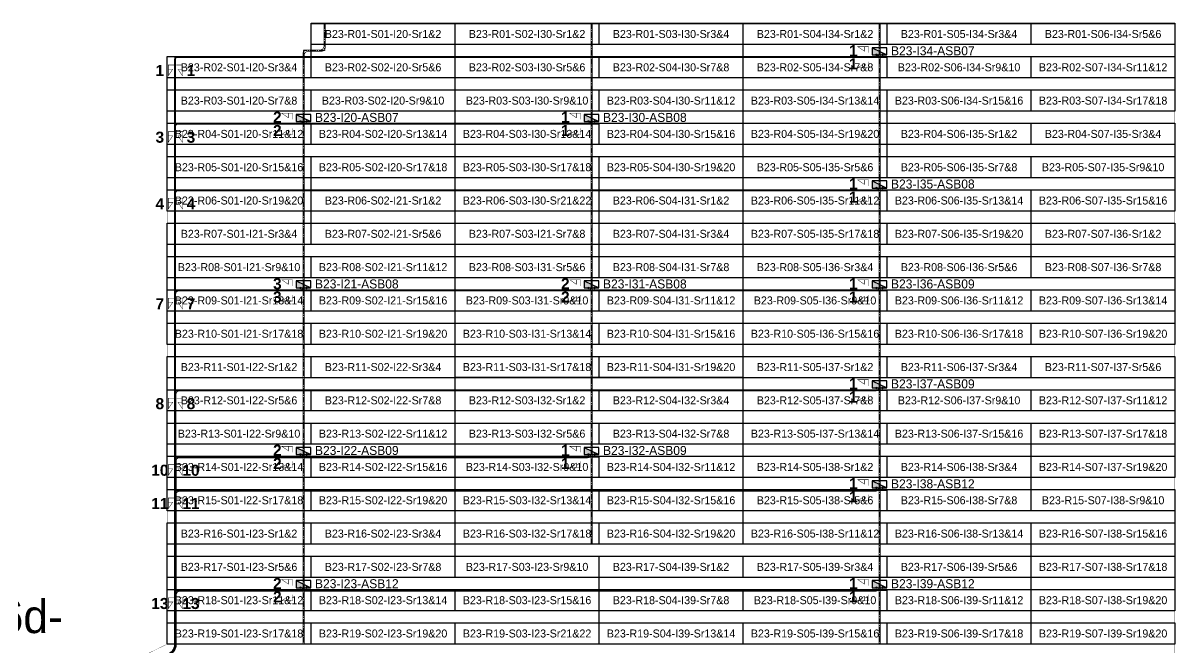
# Model space of a CAD drawing. Header units: metres. Extents: x 529718 to 530172, y 2673462 to 2673812.
# Drawn here: x 529912.7 to 530171.8, y 2673670.9 to 2673811.7 of the extents above; entities that cross this region are included whole.
import ezdxf
from ezdxf.enums import TextEntityAlignment as Align

# ---------------------------------------------------------------- set-up
doc = ezdxf.new("R2010")
doc.units = ezdxf.units.M
doc.linetypes.add('CENTER', pattern=[2, 1.25, -0.25, 0.25, -0.25])
doc.layers.add('Boundary-12.5 MW Block', color=6, linetype='Continuous', lineweight=9)
doc.layers.add('PILE', color=1, linetype='Continuous', lineweight=15)
for name, color, linetype in [('DC Trench BL-23', 40, 'Continuous'), ('E-Inverter Grouping', 2, 'Continuous'), ('Inverter Block-23', 7, 'Continuous'), ('LT Cable(AG) INV to LT Panel BL-23', 2, 'Continuous'), ('Messenger Wire Exc Link', 7, 'Continuous'), ('Messenger Wire-Block-23 (Master Path)', 30, 'Continuous'), ('Messenger Wire-Block-23 (MW Path)', 191, 'Continuous'), ('MMS Block Numbering', 7, 'Continuous'), ('MMS Table Block-23', 8, 'Continuous'), ('Plan Line - DC BL-23', 40, 'Continuous'), ('Section Marking BL-23', 2, 'Continuous')]:
    doc.layers.add(name, color=color, linetype=linetype)
doc.styles.add('Adani Regular', font='Adani Regular.ttf')
doc.styles.add('BoldTextStyle', font='arialbd.ttf')
doc.styles.get("Standard").update_dxf_attribs({"font": 'Adani Regular.ttf'})

# ---------------------------------------------------------------- blocks, each defined once
blk = doc.blocks.new('MMS Table (32.292 x 4.788)')
at = {"color": 0}
blk.add_lwpolyline([(0, -0.002), (0, 4.786), (32.292, 4.786), (32.292, -0.002)], close=True, dxfattribs=at)
at = {"color": 7}
blk.add_attdef('ID1', text='', height=1.8, dxfattribs=at).set_placement((16.146, 2.392), align=Align.MIDDLE_CENTER)
blk = doc.blocks.new('Inverter Block')
h = blk.add_hatch(color=0)
h.dxf.hatch_style = 1
h.paths.add_polyline_path([(-1.46, 2.27), (-1.46, 0.85), (1.46, 0.85)])
at = {"color": 0}
blk.add_lwpolyline([(1.46, 2.27), (-1.46, 2.27), (-1.46, 0.85), (1.46, 0.85)], close=True, dxfattribs=at)
blk.add_lwpolyline([(-1.46, 2.27), (1.46, 0.85)], dxfattribs=at)
at = {"layer": 'PILE'}
for centre in [(-0.61, 0.85), (0.61, 0.85)]:
    blk.add_circle(centre, 0.156, dxfattribs=at)
at = {"color": 7}
blk.add_attdef('ID', (-1.46, 3.01), '', height=1.8, dxfattribs=at)

msp = doc.modelspace()

# ---------------------------------------------------------------- linework, layer by layer
at = {"layer": 'Boundary-12.5 MW Block', "const_width": 0.05}
msp.add_lwpolyline([(529718.4, 2673654.08), (529912.65, 2673654.08), (529922.34, 2673660.7), (529945.14, 2673671.79), (529945.14, 2673804.08), (529977.54, 2673804.08), (529977.54, 2673811.58), (530171.79, 2673811.58), (530171.79, 2673461.79), (529718.4, 2673461.79)], close=True, dxfattribs=at)
at = {"layer": 'DC Trench BL-23', "color": 40, "const_width": 0.15}
msp.add_lwpolyline([(529975.95, 2673804.38, -0.414214), (529976.85, 2673805.28), (529979.79, 2673805.28, 0.414214), (529980.69, 2673806.18), (529980.69, 2673811.58), (529980.39, 2673811.58), (529980.39, 2673806.48, -0.414214), (529979.49, 2673805.58), (529976.55, 2673805.58, 0.414214), (529975.65, 2673804.68), (529975.65, 2673671.79), (529975.95, 2673671.79)], format="xyb", close=True, dxfattribs=at)
for points in [[(530040.73, 2673811.58), (530040.43, 2673811.58), (530040.43, 2673694.29), (530040.73, 2673694.29)], [(530105.51, 2673811.58), (530105.21, 2673811.58), (530105.21, 2673671.79), (530105.51, 2673671.79)]]:
    msp.add_lwpolyline(points, close=True, dxfattribs=at)
at = {"layer": 'E-Inverter Grouping', "color": 3}
for points in [[(529977.54, 2673804.08), (529977.54, 2673811.58), (530009.83, 2673811.58), (530009.83, 2673776.79), (529977.44, 2673776.79), (529977.44, 2673769.29), (529945.14, 2673769.29), (529945.14, 2673804.08)], [(530171.79, 2673811.58), (530171.79, 2673791.79), (530107, 2673791.79), (530107, 2673784.29), (530074.71, 2673784.29), (530074.71, 2673811.58)], [(530107.1, 2673781.58), (530107.1, 2673789.08), (530171.79, 2673789.08), (530171.79, 2673769.29), (530139.4, 2673769.29), (530139.4, 2673761.79), (530074.71, 2673761.79), (530074.71, 2673781.58)], [(530009.83, 2673766.58), (530042.22, 2673766.58), (530042.22, 2673761.79), (530009.83, 2673761.79), (530009.83, 2673739.29), (529945.14, 2673739.29), (529945.14, 2673766.58), (529977.54, 2673766.58), (529977.54, 2673774.08), (530009.83, 2673774.08)], [(530074.61, 2673731.79), (530009.93, 2673731.79), (530009.93, 2673759.08), (530042.32, 2673759.08), (530042.32, 2673774.08), (530074.61, 2673774.08)], [(530171.79, 2673739.29), (530074.71, 2673739.29), (530074.71, 2673759.08), (530139.5, 2673759.08), (530139.5, 2673766.58), (530171.79, 2673766.58)], [(530009.83, 2673701.79), (529945.14, 2673701.79), (529945.14, 2673736.58), (530009.83, 2673736.58)], [(530171.79, 2673709.29), (530139.5, 2673709.29), (530139.5, 2673716.79), (530074.71, 2673716.79), (530074.71, 2673736.58), (530171.79, 2673736.58)], [(530074.61, 2673694.29), (530009.93, 2673694.29), (530009.93, 2673729.08), (530074.61, 2673729.08)], [(530139.4, 2673706.58), (530171.79, 2673706.58), (530171.79, 2673679.29), (530139.5, 2673679.29), (530139.5, 2673694.29), (530074.71, 2673694.29), (530074.71, 2673714.08), (530139.4, 2673714.08)], [(530139.4, 2673676.58), (530171.79, 2673676.58), (530171.79, 2673671.79), (530042.32, 2673671.79), (530042.32, 2673691.58), (530139.4, 2673691.58)]]:
    msp.add_lwpolyline(points, close=True, dxfattribs=at)
at = {"layer": 'E-Inverter Grouping'}
for points in [[(530074.61, 2673811.58), (530074.61, 2673776.79), (530042.22, 2673776.79), (530042.22, 2673769.29), (530009.93, 2673769.29), (530009.93, 2673811.58)], [(530009.83, 2673691.58), (530042.22, 2673691.58), (530042.22, 2673671.79), (529945.14, 2673671.79), (529945.14, 2673699.08), (530009.83, 2673699.08)]]:
    msp.add_lwpolyline(points, close=True, dxfattribs=at)
at = {"layer": 'LT Cable(AG) INV to LT Panel BL-23'}
for points in [[(529939.95, 2673645.54), (529935.68, 2673645.54, -0.152003), (529935.17, 2673645.7), (529933.7, 2673646.72, 0.152003), (529933.19, 2673646.88), (529926.76, 2673646.88, -0.414214), (529925.86, 2673647.78), (529925.86, 2673654.34, -0.234839), (529926.22, 2673655.05), (529946.23, 2673670.21, 0.129636), (529946.52, 2673670.57), (529946.76, 2673671.15, 0.102095), (529946.84, 2673671.5), (529946.84, 2673803.17, -0.414214), (529947.74, 2673804.07), (530104.46, 2673804.07, 0.414214), (530105.36, 2673804.97), (530105.36, 2673805.19)], [(529939.95, 2673645.57), (529935.68, 2673645.57, -0.152003), (529935.17, 2673645.73), (529933.7, 2673646.74, 0.152003), (529933.19, 2673646.9), (529926.78, 2673646.9, -0.414214), (529925.88, 2673647.8), (529925.88, 2673654.32, -0.234839), (529926.24, 2673655.04), (529946.25, 2673670.2, 0.129636), (529946.54, 2673670.56), (529946.79, 2673671.14, 0.102095), (529946.86, 2673671.5), (529946.86, 2673788.15, -0.414214), (529947.76, 2673789.05), (529974.9, 2673789.05, 0.414214), (529975.8, 2673789.95), (529975.8, 2673790.19)], [(529937.79, 2673645.59), (529935.68, 2673645.59, -0.152003), (529935.17, 2673645.75), (529933.7, 2673646.77, 0.152003), (529933.19, 2673646.93), (529926.81, 2673646.93, -0.414214), (529925.91, 2673647.83), (529925.91, 2673654.31, -0.234839), (529926.27, 2673655.03), (529946.27, 2673670.18, 0.129636), (529946.56, 2673670.54), (529946.81, 2673671.14, 0.102095), (529946.89, 2673671.49), (529946.89, 2673788.12, -0.414214), (529947.79, 2673789.02), (530039.68, 2673789.02, 0.414214), (530040.58, 2673789.92), (530040.58, 2673790.19)], [(529937.79, 2673645.62), (529935.68, 2673645.62, -0.152003), (529935.17, 2673645.78), (529933.7, 2673646.79, 0.152003), (529933.19, 2673646.95), (529926.83, 2673646.95, -0.414214), (529925.93, 2673647.85), (529925.93, 2673654.3, -0.234839), (529926.29, 2673655.02), (529946.29, 2673670.16, 0.129636), (529946.58, 2673670.52), (529946.84, 2673671.13, 0.102095), (529946.91, 2673671.49), (529946.91, 2673773.1, -0.414214), (529947.81, 2673774), (530104.46, 2673774, 0.414214), (530105.36, 2673774.9), (530105.36, 2673775.19)], [(529937.79, 2673645.64), (529935.68, 2673645.64, -0.152003), (529935.17, 2673645.8), (529933.7, 2673646.82, 0.152003), (529933.19, 2673646.98), (529926.86, 2673646.98, -0.414214), (529925.96, 2673647.88), (529925.96, 2673654.29, -0.234839), (529926.32, 2673655), (529946.31, 2673670.15, 0.129636), (529946.6, 2673670.51), (529946.86, 2673671.12, 0.102095), (529946.94, 2673671.48), (529946.94, 2673750.57, -0.414214), (529947.84, 2673751.47), (529974.9, 2673751.47, 0.414214), (529975.8, 2673752.37), (529975.8, 2673752.69)], [(529937.79, 2673645.67), (529935.68, 2673645.67, -0.152003), (529935.17, 2673645.83), (529933.7, 2673646.84, 0.152003), (529933.19, 2673647), (529926.88, 2673647, -0.414214), (529925.98, 2673647.9), (529925.98, 2673654.27, -0.234839), (529926.34, 2673654.99), (529946.33, 2673670.13, 0.129636), (529946.62, 2673670.49), (529946.89, 2673671.12, 0.102095), (529946.96, 2673671.48), (529946.96, 2673750.55, -0.414214), (529947.86, 2673751.45), (530039.68, 2673751.45, 0.414214), (530040.58, 2673752.35), (530040.58, 2673752.69)], [(529935.8, 2673645.69), (529935.68, 2673645.69, -0.152003), (529935.17, 2673645.85), (529933.7, 2673646.87, 0.152003), (529933.19, 2673647.03), (529926.91, 2673647.03, -0.414214), (529926.01, 2673647.93), (529926.01, 2673654.26, -0.234839), (529926.37, 2673654.98), (529946.36, 2673670.12, 0.129636), (529946.64, 2673670.48), (529946.91, 2673671.11, 0.102095), (529946.99, 2673671.47), (529946.99, 2673750.52, -0.414214), (529947.89, 2673751.42), (530104.46, 2673751.42, 0.414214), (530105.36, 2673752.32), (530105.36, 2673752.69)], [(529935.8, 2673645.72), (529935.68, 2673645.72, -0.152003), (529935.17, 2673645.88), (529933.7, 2673646.89, 0.152003), (529933.19, 2673647.05), (529926.93, 2673647.05, -0.414214), (529926.03, 2673647.95), (529926.03, 2673654.25, -0.234839), (529926.39, 2673654.97), (529946.38, 2673670.1, 0.129636), (529946.66, 2673670.46), (529946.94, 2673671.11, 0.102095), (529947.01, 2673671.47), (529947.01, 2673728, -0.414214), (529947.91, 2673728.9), (530104.46, 2673728.9, 0.414214), (530105.36, 2673729.8), (530105.36, 2673730.19)], [(529935.8, 2673645.74), (529935.68, 2673645.74, -0.152003), (529935.17, 2673645.9), (529933.7, 2673646.92, 0.152003), (529933.19, 2673647.08), (529926.96, 2673647.08, -0.414214), (529926.06, 2673647.98), (529926.06, 2673654.24, -0.234839), (529926.42, 2673654.95), (529946.4, 2673670.08, 0.129636), (529946.68, 2673670.44), (529946.96, 2673671.1, 0.102095), (529947.04, 2673671.46), (529947.04, 2673712.97, -0.414214), (529947.94, 2673713.87), (529974.9, 2673713.87, 0.414214), (529975.8, 2673714.77), (529975.8, 2673715.19)], [(529935.8, 2673645.77), (529935.68, 2673645.77, -0.152003), (529935.17, 2673645.93), (529933.7, 2673646.94, 0.152003), (529933.19, 2673647.1), (529926.98, 2673647.1, -0.414214), (529926.08, 2673648), (529926.08, 2673654.22, -0.234839), (529926.44, 2673654.94), (529946.42, 2673670.07, 0.129636), (529946.7, 2673670.43), (529946.99, 2673671.1, 0.102095), (529947.06, 2673671.46), (529947.06, 2673712.95, -0.414214), (529947.96, 2673713.85), (530039.68, 2673713.85, 0.414214), (530040.58, 2673714.75), (530040.58, 2673715.19)]]:
    msp.add_lwpolyline(points, format="xyb", dxfattribs=at)
at = {"layer": 'LT Cable(AG) INV to LT Panel BL-23', "color": 5}
for points in [[(529936.82, 2673646.1), (529933.89, 2673647.08, 0.081065), (529933.6, 2673647.13), (529927.01, 2673647.13, -0.414214), (529926.11, 2673648.03), (529926.11, 2673654.21, -0.234839), (529926.47, 2673654.93), (529946.44, 2673670.05, 0.129636), (529946.72, 2673670.41), (529947.01, 2673671.09, 0.102095), (529947.09, 2673671.45), (529947.09, 2673705.42, -0.414214), (529947.99, 2673706.32), (530104.46, 2673706.32, 0.414214), (530105.36, 2673707.22), (530105.36, 2673707.69)], [(529936.82, 2673646.12), (529933.89, 2673647.11, 0.081065), (529933.6, 2673647.15), (529927.03, 2673647.15, -0.414214), (529926.13, 2673648.05), (529926.13, 2673654.2, -0.234839), (529926.49, 2673654.92), (529946.46, 2673670.04, 0.129636), (529946.74, 2673670.4), (529947.04, 2673671.09, 0.102095), (529947.11, 2673671.45), (529947.11, 2673682.9, -0.414214), (529948.01, 2673683.8), (529974.9, 2673683.8, 0.414214), (529975.8, 2673684.7), (529975.8, 2673685.19)], [(529936.82, 2673646.15), (529933.89, 2673647.13, 0.081065), (529933.6, 2673647.18), (529927.06, 2673647.18, -0.414214), (529926.16, 2673648.08), (529926.16, 2673654.19, -0.234839), (529926.52, 2673654.9), (529946.48, 2673670.02, 0.129636), (529946.76, 2673670.38), (529947.06, 2673671.08, 0.102095), (529947.14, 2673671.44), (529947.14, 2673682.87, -0.414214), (529948.04, 2673683.77), (530104.46, 2673683.77, 0.414214), (530105.36, 2673684.67), (530105.36, 2673685.19)]]:
    msp.add_lwpolyline(points, format="xyb", dxfattribs=at)
at = {"layer": 'Messenger Wire Exc Link'}
msp.add_lwpolyline([(529946.53, 2673670.27), (529946.97, 2673671.29)], dxfattribs=at)
at = {"layer": 'Messenger Wire-Block-23 (Master Path)'}
for points in [[(529946.97, 2673671.29), (529946.97, 2673803.94)], [(529946.97, 2673803.94), (530107, 2673803.94)], [(529946.97, 2673788.94), (530042.22, 2673788.94)], [(529946.97, 2673773.94), (530107, 2673773.94)], [(529946.97, 2673751.44), (530107, 2673751.44)], [(529946.97, 2673728.94), (530107, 2673728.94)], [(529946.97, 2673713.94), (530042.22, 2673713.94)], [(529946.97, 2673706.44), (530107, 2673706.44)], [(529946.97, 2673683.94), (530107, 2673683.94)]]:
    msp.add_lwpolyline(points, dxfattribs=at)
at = {"layer": 'Messenger Wire-Block-23 (MW Path)', "const_width": 0.1}
for points in [[(529946.72, 2673671.29), (529946.72, 2673803.94)], [(529946.97, 2673803.94), (530107, 2673803.94)], [(529946.97, 2673788.94), (530042.22, 2673788.94)], [(529946.97, 2673773.94), (530107, 2673773.94)], [(529946.97, 2673751.44), (530107, 2673751.44)], [(529946.97, 2673728.94), (530107, 2673728.94)], [(529947.22, 2673671.29), (529947.22, 2673728.94)], [(529946.97, 2673713.94), (530042.22, 2673713.94)], [(529946.97, 2673706.44), (530107, 2673706.44)], [(529946.97, 2673683.94), (530107, 2673683.94)]]:
    msp.add_lwpolyline(points, dxfattribs=at)
at = {"layer": 'Plan Line - DC BL-23', "color": 6, "linetype": 'CENTER'}
for points in [[(529980.54, 2673811.58), (529980.54, 2673805.43)], [(530040.58, 2673811.58), (530040.58, 2673694.29)], [(530105.36, 2673811.58), (530105.36, 2673671.79)], [(529975.8, 2673805.43), (529975.8, 2673671.79)], [(529980.54, 2673805.43), (529975.8, 2673805.43)]]:
    msp.add_lwpolyline(points, dxfattribs=at)
at = {"layer": 'Section Marking BL-23', "color": 94, "lineweight": 35, "true_color": 0x00a500, "const_width": 0.1}
for points in [[(530102.86, 2673804.94), (530102.86, 2673806.33), (530100.46, 2673806.33), (530101.94, 2673805.32), (530101.94, 2673806.33)], [(530102.86, 2673802.94), (530102.86, 2673801.55), (530100.46, 2673801.55), (530101.94, 2673802.56), (530101.94, 2673801.55)], [(529946.77, 2673802.19), (529945.38, 2673802.19), (529945.38, 2673799.79), (529946.39, 2673801.27), (529945.38, 2673801.27)], [(529947.17, 2673802.19), (529948.56, 2673802.19), (529948.56, 2673799.79), (529947.55, 2673801.27), (529948.56, 2673801.27)], [(529973.3, 2673789.94), (529973.3, 2673791.33), (529970.9, 2673791.33), (529972.38, 2673790.32), (529972.38, 2673791.33)], [(530038.08, 2673789.94), (530038.08, 2673791.33), (530035.68, 2673791.33), (530037.16, 2673790.32), (530037.16, 2673791.33)], [(529946.77, 2673787.19), (529945.38, 2673787.19), (529945.38, 2673784.79), (529946.39, 2673786.27), (529945.38, 2673786.27)], [(529947.17, 2673787.19), (529948.56, 2673787.19), (529948.56, 2673784.79), (529947.55, 2673786.27), (529948.56, 2673786.27)], [(529973.3, 2673787.94), (529973.3, 2673786.55), (529970.9, 2673786.55), (529972.38, 2673787.56), (529972.38, 2673786.55)], [(530038.08, 2673787.94), (530038.08, 2673786.55), (530035.68, 2673786.55), (530037.16, 2673787.56), (530037.16, 2673786.55)], [(530102.86, 2673774.94), (530102.86, 2673776.33), (530100.46, 2673776.33), (530101.94, 2673775.32), (530101.94, 2673776.33)], [(529946.77, 2673772.19), (529945.38, 2673772.19), (529945.38, 2673769.79), (529946.39, 2673771.27), (529945.38, 2673771.27)], [(529947.17, 2673772.19), (529948.56, 2673772.19), (529948.56, 2673769.79), (529947.55, 2673771.27), (529948.56, 2673771.27)], [(530102.86, 2673772.94), (530102.86, 2673771.55), (530100.46, 2673771.55), (530101.94, 2673772.56), (530101.94, 2673771.55)], [(529973.3, 2673752.44), (529973.3, 2673753.83), (529970.9, 2673753.83), (529972.38, 2673752.82), (529972.38, 2673753.83)], [(530038.08, 2673752.44), (530038.08, 2673753.83), (530035.68, 2673753.83), (530037.16, 2673752.82), (530037.16, 2673753.83)], [(530102.86, 2673752.44), (530102.86, 2673753.83), (530100.46, 2673753.83), (530101.94, 2673752.82), (530101.94, 2673753.83)], [(529946.77, 2673749.69), (529945.38, 2673749.69), (529945.38, 2673747.29), (529946.39, 2673748.77), (529945.38, 2673748.77)], [(529947.17, 2673749.69), (529948.56, 2673749.69), (529948.56, 2673747.29), (529947.55, 2673748.77), (529948.56, 2673748.77)], [(529973.3, 2673750.44), (529973.3, 2673749.05), (529970.9, 2673749.05), (529972.38, 2673750.06), (529972.38, 2673749.05)], [(530038.08, 2673750.44), (530038.08, 2673749.05), (530035.68, 2673749.05), (530037.16, 2673750.06), (530037.16, 2673749.05)], [(530102.86, 2673750.44), (530102.86, 2673749.05), (530100.46, 2673749.05), (530101.94, 2673750.06), (530101.94, 2673749.05)], [(530102.86, 2673729.94), (530102.86, 2673731.33), (530100.46, 2673731.33), (530101.94, 2673730.32), (530101.94, 2673731.33)], [(530102.86, 2673727.94), (530102.86, 2673726.55), (530100.46, 2673726.55), (530101.94, 2673727.56), (530101.94, 2673726.55)], [(529946.77, 2673727.19), (529945.38, 2673727.19), (529945.38, 2673724.79), (529946.39, 2673726.27), (529945.38, 2673726.27)], [(529947.17, 2673727.19), (529948.56, 2673727.19), (529948.56, 2673724.79), (529947.55, 2673726.27), (529948.56, 2673726.27)], [(529973.3, 2673714.94), (529973.3, 2673716.33), (529970.9, 2673716.33), (529972.38, 2673715.32), (529972.38, 2673716.33)], [(530038.08, 2673714.94), (530038.08, 2673716.33), (530035.68, 2673716.33), (530037.16, 2673715.32), (530037.16, 2673716.33)], [(529946.77, 2673712.19), (529945.38, 2673712.19), (529945.38, 2673709.79), (529946.39, 2673711.27), (529945.38, 2673711.27)], [(529947.17, 2673712.19), (529948.56, 2673712.19), (529948.56, 2673709.79), (529947.55, 2673711.27), (529948.56, 2673711.27)], [(529973.3, 2673712.94), (529973.3, 2673711.55), (529970.9, 2673711.55), (529972.38, 2673712.56), (529972.38, 2673711.55)], [(530038.08, 2673712.94), (530038.08, 2673711.55), (530035.68, 2673711.55), (530037.16, 2673712.56), (530037.16, 2673711.55)], [(530102.86, 2673707.44), (530102.86, 2673708.83), (530100.46, 2673708.83), (530101.94, 2673707.82), (530101.94, 2673708.83)], [(529946.77, 2673704.69), (529945.38, 2673704.69), (529945.38, 2673702.29), (529946.39, 2673703.77), (529945.38, 2673703.77)], [(529947.17, 2673704.69), (529948.56, 2673704.69), (529948.56, 2673702.29), (529947.55, 2673703.77), (529948.56, 2673703.77)], [(530102.86, 2673705.44), (530102.86, 2673704.05), (530100.46, 2673704.05), (530101.94, 2673705.06), (530101.94, 2673704.05)], [(529973.3, 2673684.94), (529973.3, 2673686.33), (529970.9, 2673686.33), (529972.38, 2673685.32), (529972.38, 2673686.33)], [(530102.86, 2673684.94), (530102.86, 2673686.33), (530100.46, 2673686.33), (530101.94, 2673685.32), (530101.94, 2673686.33)], [(529946.77, 2673682.19), (529945.38, 2673682.19), (529945.38, 2673679.79), (529946.39, 2673681.27), (529945.38, 2673681.27)], [(529947.17, 2673682.19), (529948.56, 2673682.19), (529948.56, 2673679.79), (529947.55, 2673681.27), (529948.56, 2673681.27)], [(529973.3, 2673682.94), (529973.3, 2673681.55), (529970.9, 2673681.55), (529972.38, 2673682.56), (529972.38, 2673681.55)], [(530102.86, 2673682.94), (530102.86, 2673681.55), (530100.46, 2673681.55), (530101.94, 2673682.56), (530101.94, 2673681.55)]]:
    msp.add_lwpolyline(points, dxfattribs=at)

# ---------------------------------------------------------------- block references
at = {"layer": 'Inverter Block-23'}
ref = msp.add_blockref('Inverter Block', (530105.36, 2673803.53), dxfattribs=dict(at, xscale=1.124999999976148, yscale=1.124999999976148, zscale=1.124999999976148))
ref.add_attrib('ID', 'B23-I34-ASB07', (530107.94, 2673804.38), dxfattribs={"layer": '0', "color": 7, "height": 2.025})
ref = msp.add_blockref('Inverter Block', (529975.8, 2673788.53), dxfattribs=dict(at, xscale=1.124999999976148, yscale=1.124999999976148, zscale=1.124999999976148))
ref.add_attrib('ID', 'B23-I20-ASB07', (529978.37, 2673789.38), dxfattribs={"layer": '0', "color": 7, "height": 2.025})
ref = msp.add_blockref('Inverter Block', (530040.58, 2673788.53), dxfattribs=dict(at, xscale=1.124999999976148, yscale=1.124999999976148, zscale=1.124999999976148))
ref.add_attrib('ID', 'B23-I30-ASB08', (530043.16, 2673789.38), dxfattribs={"layer": '0', "color": 7, "height": 2.025})
ref = msp.add_blockref('Inverter Block', (530105.36, 2673773.53), dxfattribs=dict(at, xscale=1.124999999976148, yscale=1.124999999976148, zscale=1.124999999976148))
ref.add_attrib('ID', 'B23-I35-ASB08', (530107.94, 2673774.38), dxfattribs={"layer": '0', "color": 7, "height": 2.025})
ref = msp.add_blockref('Inverter Block', (529975.8, 2673751.03), dxfattribs=dict(at, xscale=1.124999999976148, yscale=1.124999999976148, zscale=1.124999999976148))
ref.add_attrib('ID', 'B23-I21-ASB08', (529978.37, 2673751.88), dxfattribs={"layer": '0', "color": 7, "height": 2.025})
ref = msp.add_blockref('Inverter Block', (530040.58, 2673751.03), dxfattribs=dict(at, xscale=1.124999999976148, yscale=1.124999999976148, zscale=1.124999999976148))
ref.add_attrib('ID', 'B23-I31-ASB08', (530043.16, 2673751.88), dxfattribs={"layer": '0', "color": 7, "height": 2.025})
ref = msp.add_blockref('Inverter Block', (530105.36, 2673751.03), dxfattribs=dict(at, xscale=1.124999999976148, yscale=1.124999999976148, zscale=1.124999999976148))
ref.add_attrib('ID', 'B23-I36-ASB09', (530107.94, 2673751.88), dxfattribs={"layer": '0', "color": 7, "height": 2.025})
ref = msp.add_blockref('Inverter Block', (530105.36, 2673728.53), dxfattribs=dict(at, xscale=1.124999999976148, yscale=1.124999999976148, zscale=1.124999999976148))
ref.add_attrib('ID', 'B23-I37-ASB09', (530107.94, 2673729.38), dxfattribs={"layer": '0', "color": 7, "height": 2.025})
ref = msp.add_blockref('Inverter Block', (529975.8, 2673713.53), dxfattribs=dict(at, xscale=1.124999999976148, yscale=1.124999999976148, zscale=1.124999999976148))
ref.add_attrib('ID', 'B23-I22-ASB09', (529978.37, 2673714.38), dxfattribs={"layer": '0', "color": 7, "height": 2.025})
ref = msp.add_blockref('Inverter Block', (530040.58, 2673713.53), dxfattribs=dict(at, xscale=1.124999999976148, yscale=1.124999999976148, zscale=1.124999999976148))
ref.add_attrib('ID', 'B23-I32-ASB09', (530043.16, 2673714.38), dxfattribs={"layer": '0', "color": 7, "height": 2.025})
ref = msp.add_blockref('Inverter Block', (530105.36, 2673706.03), dxfattribs=dict(at, xscale=1.124999999976148, yscale=1.124999999976148, zscale=1.124999999976148))
ref.add_attrib('ID', 'B23-I38-ASB12', (530107.94, 2673706.88), dxfattribs={"layer": '0', "color": 7, "height": 2.025})
ref = msp.add_blockref('Inverter Block', (529975.8, 2673683.53), dxfattribs=dict(at, xscale=1.124999999976148, yscale=1.124999999976148, zscale=1.124999999976148))
ref.add_attrib('ID', 'B23-I23-ASB12', (529978.37, 2673684.38), dxfattribs={"layer": '0', "color": 7, "height": 2.025})
ref = msp.add_blockref('Inverter Block', (530105.36, 2673683.53), dxfattribs=dict(at, xscale=1.124999999976148, yscale=1.124999999976148, zscale=1.124999999976148))
ref.add_attrib('ID', 'B23-I39-ASB12', (530107.94, 2673684.38), dxfattribs={"layer": '0', "color": 7, "height": 2.025})
at = {"layer": 'MMS Table Block-23'}
for p, values in [((529977.54, 2673806.79), {'ID1': 'B23-R01-S01-I20-Sr1&2'}), ((530009.93, 2673806.79), {'ID1': 'B23-R01-S02-I30-Sr1&2'}), ((530042.32, 2673806.79), {'ID1': 'B23-R01-S03-I30-Sr3&4'}), ((530074.71, 2673806.79), {'ID1': 'B23-R01-S04-I34-Sr1&2'}), ((530107.1, 2673806.79), {'ID1': 'B23-R01-S05-I34-Sr3&4'}), ((530139.5, 2673806.79), {'ID1': 'B23-R01-S06-I34-Sr5&6'}), ((529945.14, 2673799.29), {'ID1': 'B23-R02-S01-I20-Sr3&4'}), ((529977.54, 2673799.29), {'ID1': 'B23-R02-S02-I20-Sr5&6'}), ((530009.93, 2673799.29), {'ID1': 'B23-R02-S03-I30-Sr5&6'}), ((530042.32, 2673799.29), {'ID1': 'B23-R02-S04-I30-Sr7&8'}), ((530074.71, 2673799.29), {'ID1': 'B23-R02-S05-I34-Sr7&8'}), ((530107.1, 2673799.29), {'ID1': 'B23-R02-S06-I34-Sr9&10'}), ((530139.5, 2673799.29), {'ID1': 'B23-R02-S07-I34-Sr11&12'}), ((529945.14, 2673791.79), {'ID1': 'B23-R03-S01-I20-Sr7&8'}), ((529977.54, 2673791.79), {'ID1': 'B23-R03-S02-I20-Sr9&10'}), ((530009.93, 2673791.79), {'ID1': 'B23-R03-S03-I30-Sr9&10'}), ((530042.32, 2673791.79), {'ID1': 'B23-R03-S04-I30-Sr11&12'}), ((530074.71, 2673791.79), {'ID1': 'B23-R03-S05-I34-Sr13&14'}), ((530107.1, 2673791.79), {'ID1': 'B23-R03-S06-I34-Sr15&16'}), ((530139.5, 2673791.79), {'ID1': 'B23-R03-S07-I34-Sr17&18'}), ((529945.14, 2673784.29), {'ID1': 'B23-R04-S01-I20-Sr11&12'}), ((529977.54, 2673784.29), {'ID1': 'B23-R04-S02-I20-Sr13&14'}), ((530009.93, 2673784.29), {'ID1': 'B23-R04-S03-I30-Sr13&14'}), ((530042.32, 2673784.29), {'ID1': 'B23-R04-S04-I30-Sr15&16'}), ((530074.71, 2673784.29), {'ID1': 'B23-R04-S05-I34-Sr19&20'}), ((530107.1, 2673784.29), {'ID1': 'B23-R04-S06-I35-Sr1&2'}), ((530139.5, 2673784.29), {'ID1': 'B23-R04-S07-I35-Sr3&4'}), ((529945.14, 2673776.79), {'ID1': 'B23-R05-S01-I20-Sr15&16'}), ((529977.54, 2673776.79), {'ID1': 'B23-R05-S02-I20-Sr17&18'}), ((530009.93, 2673776.79), {'ID1': 'B23-R05-S03-I30-Sr17&18'}), ((530042.32, 2673776.79), {'ID1': 'B23-R05-S04-I30-Sr19&20'}), ((530074.71, 2673776.79), {'ID1': 'B23-R05-S05-I35-Sr5&6'}), ((530107.1, 2673776.79), {'ID1': 'B23-R05-S06-I35-Sr7&8'}), ((530139.5, 2673776.79), {'ID1': 'B23-R05-S07-I35-Sr9&10'}), ((529945.14, 2673769.29), {'ID1': 'B23-R06-S01-I20-Sr19&20'}), ((529977.54, 2673769.29), {'ID1': 'B23-R06-S02-I21-Sr1&2'}), ((530009.93, 2673769.29), {'ID1': 'B23-R06-S03-I30-Sr21&22'}), ((530042.32, 2673769.29), {'ID1': 'B23-R06-S04-I31-Sr1&2'}), ((530074.71, 2673769.29), {'ID1': 'B23-R06-S05-I35-Sr11&12'}), ((530107.1, 2673769.29), {'ID1': 'B23-R06-S06-I35-Sr13&14'}), ((530139.5, 2673769.29), {'ID1': 'B23-R06-S07-I35-Sr15&16'}), ((529945.14, 2673761.79), {'ID1': 'B23-R07-S01-I21-Sr3&4'}), ((529977.54, 2673761.79), {'ID1': 'B23-R07-S02-I21-Sr5&6'}), ((530009.93, 2673761.79), {'ID1': 'B23-R07-S03-I21-Sr7&8'}), ((530042.32, 2673761.79), {'ID1': 'B23-R07-S04-I31-Sr3&4'}), ((530074.71, 2673761.79), {'ID1': 'B23-R07-S05-I35-Sr17&18'}), ((530107.1, 2673761.79), {'ID1': 'B23-R07-S06-I35-Sr19&20'}), ((530139.5, 2673761.79), {'ID1': 'B23-R07-S07-I36-Sr1&2'}), ((529945.14, 2673754.29), {'ID1': 'B23-R08-S01-I21-Sr9&10'}), ((529977.54, 2673754.29), {'ID1': 'B23-R08-S02-I21-Sr11&12'}), ((530009.93, 2673754.29), {'ID1': 'B23-R08-S03-I31-Sr5&6'}), ((530042.32, 2673754.29), {'ID1': 'B23-R08-S04-I31-Sr7&8'}), ((530074.71, 2673754.29), {'ID1': 'B23-R08-S05-I36-Sr3&4'}), ((530107.1, 2673754.29), {'ID1': 'B23-R08-S06-I36-Sr5&6'}), ((530139.5, 2673754.29), {'ID1': 'B23-R08-S07-I36-Sr7&8'}), ((529945.14, 2673746.79), {'ID1': 'B23-R09-S01-I21-Sr13&14'}), ((529977.54, 2673746.79), {'ID1': 'B23-R09-S02-I21-Sr15&16'}), ((530009.93, 2673746.79), {'ID1': 'B23-R09-S03-I31-Sr9&10'}), ((530042.32, 2673746.79), {'ID1': 'B23-R09-S04-I31-Sr11&12'}), ((530074.71, 2673746.79), {'ID1': 'B23-R09-S05-I36-Sr9&10'}), ((530107.1, 2673746.79), {'ID1': 'B23-R09-S06-I36-Sr11&12'}), ((530139.5, 2673746.79), {'ID1': 'B23-R09-S07-I36-Sr13&14'}), ((529945.14, 2673739.29), {'ID1': 'B23-R10-S01-I21-Sr17&18'}), ((529977.54, 2673739.29), {'ID1': 'B23-R10-S02-I21-Sr19&20'}), ((530009.93, 2673739.29), {'ID1': 'B23-R10-S03-I31-Sr13&14'}), ((530042.32, 2673739.29), {'ID1': 'B23-R10-S04-I31-Sr15&16'}), ((530074.71, 2673739.29), {'ID1': 'B23-R10-S05-I36-Sr15&16'}), ((530107.1, 2673739.29), {'ID1': 'B23-R10-S06-I36-Sr17&18'}), ((530139.5, 2673739.29), {'ID1': 'B23-R10-S07-I36-Sr19&20'}), ((529945.14, 2673731.79), {'ID1': 'B23-R11-S01-I22-Sr1&2'}), ((529977.54, 2673731.79), {'ID1': 'B23-R11-S02-I22-Sr3&4'}), ((530009.93, 2673731.79), {'ID1': 'B23-R11-S03-I31-Sr17&18'}), ((530042.32, 2673731.79), {'ID1': 'B23-R11-S04-I31-Sr19&20'}), ((530074.71, 2673731.79), {'ID1': 'B23-R11-S05-I37-Sr1&2'}), ((530107.1, 2673731.79), {'ID1': 'B23-R11-S06-I37-Sr3&4'}), ((530139.5, 2673731.79), {'ID1': 'B23-R11-S07-I37-Sr5&6'}), ((529945.14, 2673724.29), {'ID1': 'B23-R12-S01-I22-Sr5&6'}), ((529977.54, 2673724.29), {'ID1': 'B23-R12-S02-I22-Sr7&8'}), ((530009.93, 2673724.29), {'ID1': 'B23-R12-S03-I32-Sr1&2'}), ((530042.32, 2673724.29), {'ID1': 'B23-R12-S04-I32-Sr3&4'}), ((530074.71, 2673724.29), {'ID1': 'B23-R12-S05-I37-Sr7&8'}), ((530107.1, 2673724.29), {'ID1': 'B23-R12-S06-I37-Sr9&10'}), ((530139.5, 2673724.29), {'ID1': 'B23-R12-S07-I37-Sr11&12'}), ((529945.14, 2673716.79), {'ID1': 'B23-R13-S01-I22-Sr9&10'}), ((529977.54, 2673716.79), {'ID1': 'B23-R13-S02-I22-Sr11&12'}), ((530009.93, 2673716.79), {'ID1': 'B23-R13-S03-I32-Sr5&6'}), ((530042.32, 2673716.79), {'ID1': 'B23-R13-S04-I32-Sr7&8'}), ((530074.71, 2673716.79), {'ID1': 'B23-R13-S05-I37-Sr13&14'}), ((530107.1, 2673716.79), {'ID1': 'B23-R13-S06-I37-Sr15&16'}), ((530139.5, 2673716.79), {'ID1': 'B23-R13-S07-I37-Sr17&18'}), ((529945.14, 2673709.29), {'ID1': 'B23-R14-S01-I22-Sr13&14'}), ((529977.54, 2673709.29), {'ID1': 'B23-R14-S02-I22-Sr15&16'}), ((530009.93, 2673709.29), {'ID1': 'B23-R14-S03-I32-Sr9&10'}), ((530042.32, 2673709.29), {'ID1': 'B23-R14-S04-I32-Sr11&12'}), ((530074.71, 2673709.29), {'ID1': 'B23-R14-S05-I38-Sr1&2'}), ((530107.1, 2673709.29), {'ID1': 'B23-R14-S06-I38-Sr3&4'}), ((530139.5, 2673709.29), {'ID1': 'B23-R14-S07-I37-Sr19&20'}), ((529945.14, 2673701.79), {'ID1': 'B23-R15-S01-I22-Sr17&18'}), ((529977.54, 2673701.79), {'ID1': 'B23-R15-S02-I22-Sr19&20'}), ((530009.93, 2673701.79), {'ID1': 'B23-R15-S03-I32-Sr13&14'}), ((530042.32, 2673701.79), {'ID1': 'B23-R15-S04-I32-Sr15&16'}), ((530074.71, 2673701.79), {'ID1': 'B23-R15-S05-I38-Sr5&6'}), ((530107.1, 2673701.79), {'ID1': 'B23-R15-S06-I38-Sr7&8'}), ((530139.5, 2673701.79), {'ID1': 'B23-R15-S07-I38-Sr9&10'}), ((529945.14, 2673694.29), {'ID1': 'B23-R16-S01-I23-Sr1&2'}), ((529977.54, 2673694.29), {'ID1': 'B23-R16-S02-I23-Sr3&4'}), ((530009.93, 2673694.29), {'ID1': 'B23-R16-S03-I32-Sr17&18'}), ((530042.32, 2673694.29), {'ID1': 'B23-R16-S04-I32-Sr19&20'}), ((530074.71, 2673694.29), {'ID1': 'B23-R16-S05-I38-Sr11&12'}), ((530107.1, 2673694.29), {'ID1': 'B23-R16-S06-I38-Sr13&14'}), ((530139.5, 2673694.29), {'ID1': 'B23-R16-S07-I38-Sr15&16'}), ((529945.14, 2673686.79), {'ID1': 'B23-R17-S01-I23-Sr5&6'}), ((529977.54, 2673686.79), {'ID1': 'B23-R17-S02-I23-Sr7&8'}), ((530009.93, 2673686.79), {'ID1': 'B23-R17-S03-I23-Sr9&10'}), ((530042.32, 2673686.79), {'ID1': 'B23-R17-S04-I39-Sr1&2'}), ((530074.71, 2673686.79), {'ID1': 'B23-R17-S05-I39-Sr3&4'}), ((530107.1, 2673686.79), {'ID1': 'B23-R17-S06-I39-Sr5&6'}), ((530139.5, 2673686.79), {'ID1': 'B23-R17-S07-I38-Sr17&18'}), ((529945.14, 2673679.29), {'ID1': 'B23-R18-S01-I23-Sr11&12'}), ((529977.54, 2673679.29), {'ID1': 'B23-R18-S02-I23-Sr13&14'}), ((530009.93, 2673679.29), {'ID1': 'B23-R18-S03-I23-Sr15&16'}), ((530042.32, 2673679.29), {'ID1': 'B23-R18-S04-I39-Sr7&8'}), ((530074.71, 2673679.29), {'ID1': 'B23-R18-S05-I39-Sr9&10'}), ((530107.1, 2673679.29), {'ID1': 'B23-R18-S06-I39-Sr11&12'}), ((530139.5, 2673679.29), {'ID1': 'B23-R18-S07-I38-Sr19&20'}), ((529945.14, 2673671.79), {'ID1': 'B23-R19-S01-I23-Sr17&18'}), ((529977.54, 2673671.79), {'ID1': 'B23-R19-S02-I23-Sr19&20'}), ((530009.93, 2673671.79), {'ID1': 'B23-R19-S03-I23-Sr21&22'}), ((530042.32, 2673671.79), {'ID1': 'B23-R19-S04-I39-Sr13&14'}), ((530074.71, 2673671.79), {'ID1': 'B23-R19-S05-I39-Sr15&16'}), ((530107.1, 2673671.79), {'ID1': 'B23-R19-S06-I39-Sr17&18'}), ((530139.5, 2673671.79), {'ID1': 'B23-R19-S07-I39-Sr19&20'})]:
    msp.add_blockref('MMS Table (32.292 x 4.788)', p, dxfattribs=at).add_auto_attribs(values)

# ---------------------------------------------------------------- texts
at = {"layer": 'MMS Block Numbering', "insert": (529908.3, 2673671.72), "char_height": 7.5, "attachment_point": 5, "style": 'Adani Regular'}
msp.add_mtext_dynamic_manual_height_columns('A16d-\\PBL-23', width=41.5354, gutter_width=1, heights=[0], dxfattribs=at)
at = {"layer": 'Section Marking BL-23', "color": 94, "true_color": 0x00a500, "style": 'BoldTextStyle'}
for s, p in [('1', (530099.46, 2673805.44)), ('1', (530099.46, 2673802.44)), ('1', (529943.47, 2673800.94)), ('1', (529950.47, 2673800.94)), ('2', (529969.9, 2673790.44)), ('1', (530034.68, 2673790.44)), ('3', (529943.47, 2673785.94)), ('3', (529950.47, 2673785.94)), ('2', (529969.9, 2673787.44)), ('1', (530034.68, 2673787.44)), ('1', (530099.46, 2673775.44)), ('4', (529943.47, 2673770.94)), ('4', (529950.47, 2673770.94)), ('1', (530099.46, 2673772.44)), ('3', (529969.9, 2673752.94)), ('2', (530034.68, 2673752.94)), ('1', (530099.46, 2673752.94)), ('3', (529969.9, 2673749.94)), ('2', (530034.68, 2673749.94)), ('1', (530099.46, 2673749.94)), ('7', (529943.47, 2673748.44)), ('7', (529950.47, 2673748.44)), ('1', (530099.46, 2673730.44)), ('1', (530099.46, 2673727.44)), ('8', (529943.47, 2673725.94)), ('8', (529950.47, 2673725.94)), ('2', (529969.9, 2673715.44)), ('1', (530034.68, 2673715.44)), ('10', (529943.47, 2673710.94)), ('10', (529950.47, 2673710.94)), ('2', (529969.9, 2673712.44)), ('1', (530034.68, 2673712.44)), ('1', (530099.46, 2673707.94)), ('11', (529943.47, 2673703.44)), ('11', (529950.47, 2673703.44)), ('1', (530099.46, 2673704.94)), ('2', (529969.9, 2673685.44)), ('1', (530099.46, 2673685.44)), ('2', (529969.9, 2673682.44)), ('1', (530099.46, 2673682.44)), ('13', (529943.47, 2673680.94)), ('13', (529950.47, 2673680.94))]:
    msp.add_text(s, height=2.5, dxfattribs=at).set_placement(p, align=Align.MIDDLE_CENTER)

doc.saveas('drawing.dxf')
